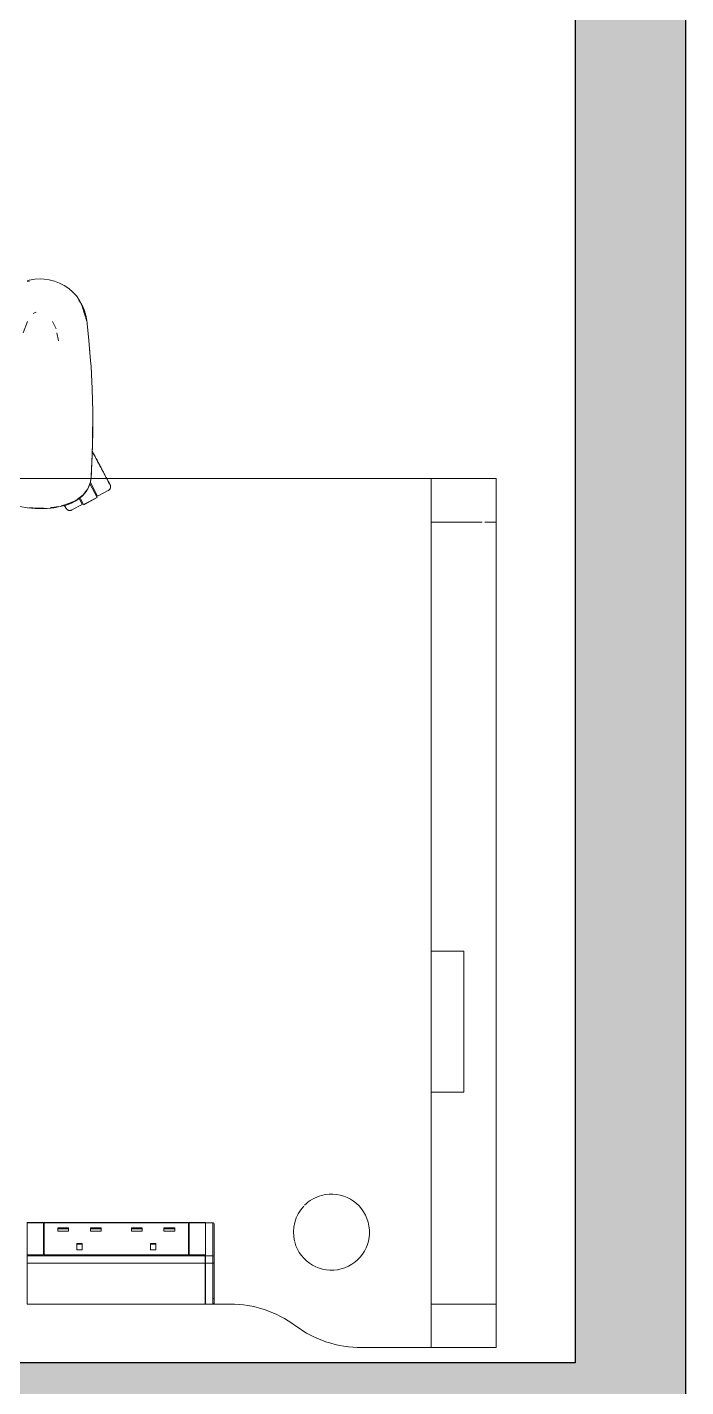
# Model space of a CAD drawing. Header units: millimetres. Extents: x 155927 to 326028, y -36033 to 97293.
# Drawn here: x 224244 to 224851, y 20957 to 22208 of the extents above; entities that cross this region are included whole.
import ezdxf

# ---------------------------------------------------------------- set-up
doc = ezdxf.new("R2010")
doc.units = ezdxf.units.MM
doc.header["$MEASUREMENT"] = 0
for name, color, linetype, lineweight in [('A-WALL-PATT', 7, 'CONTINUOUS', 9), ('G-IMPT', 8, 'CONTINUOUS', 9), ('I-FURN', 8, 'CONTINUOUS', 9), ('I-WALL', 7, 'CONTINUOUS', 9)]:
    doc.layers.add(name, color=color, linetype=linetype, lineweight=lineweight)

msp = doc.modelspace()

# ---------------------------------------------------------------- hatches: boundary and pattern name
at = {"layer": 'A-WALL-PATT'}
h = msp.add_hatch(color=256, dxfattribs=at)
h.paths.add_polyline_path([(224850.8, 15107.6), (224850.8, 15407.6), (224748.8, 15407.6), (224748.8, 15107.6)], flags=0)
h.paths.add_polyline_path([(224850.8, 18157.6), (224850.8, 23159.6), (224748.8, 23159.6), (224748.8, 18157.6)], flags=0)
msp.add_hatch(color=256, dxfattribs=at).paths.add_polyline_path([(224748.8, 20876.6), (224748.8, 20978.6), (222523.9, 20978.6), (222523.9, 20876.6), (224507.3, 20876.6)], flags=0)

# ---------------------------------------------------------------- linework, layer by layer
at = {"layer": 'G-IMPT'}
for p, q in [((224246.3, 21975.4), (224244.2, 21974.9)), ((224244.6, 21974.1), (224246.6, 21974.7)), ((224251.3, 21976.3), (224246.3, 21975.4)), ((224256.3, 21976.6), (224251.3, 21976.3)), ((224256.3, 21976.6), (224260.1, 21976.4)), ((224264.7, 21975.8), (224260.1, 21976.4)), ((224264.7, 21975.8), (224269.5, 21974.5)), ((224274.2, 21972.7), (224269.5, 21974.5)), ((224278.4, 21970.5), (224274.2, 21972.7)), ((224278.4, 21970.5), (224282.6, 21967.7)), ((224282.6, 21967.7), (224286.4, 21964.3)), ((224289.6, 21960.9), (224286.4, 21964.3)), ((224289.6, 21960.9), (224292.6, 21956.8)), ((224291.9, 21956.9), (224293.5, 21954.8)), ((224295.1, 21952.4), (224292.6, 21956.8)), ((224250.3, 21945), (224249.8, 21944.7)), ((224252.5, 21946), (224250.3, 21945)), ((224297.2, 21946.7), (224293.5, 21954.8)), ((224295.1, 21952.4), (224296.9, 21948.1)), ((224299.3, 21937.7), (224295.4, 21950.2)), ((224295.4, 21950.2), (224298.3, 21941)), ((224296.9, 21948.1), (224298.4, 21943.3)), ((224297.2, 21946.7), (224299.1, 21938.3)), ((224240.6, 21927), (224244.7, 21937.4)), ((224267.7, 21937.4), (224270.9, 21930.6)), ((224299.3, 21937.7), (224298.3, 21941)), ((224299.3, 21938.2), (224298.4, 21943.3)), ((224301.2, 21920.3), (224299.3, 21938.2)), ((224273.3, 21919.5), (224271.7, 21927)), ((224301.5, 21916.2), (224301.2, 21920.3)), ((224302.7, 21901.1), (224301.5, 21916.2)), ((224302.1, 21909.3), (224301.9, 21911)), ((224302.7, 21901.1), (224303.1, 21896)), ((224303.1, 21896), (224303.9, 21881.9)), ((224304.1, 21875.9), (224303.9, 21881.9)), ((224304.1, 21875.9), (224304.5, 21864.1)), ((224304.3, 21871), (224304.4, 21869)), ((224304.4, 21869), (224304.4, 21867.6)), ((224304.7, 21855.7), (224304.5, 21864.1)), ((224304.7, 21855.7), (224304.6, 21825.7)), ((224304.6, 21825.7), (224304.8, 21844.9)), ((224304.7, 21855.7), (224304.7, 21835.5)), ((224304.7, 21855.7), (224304.8, 21844.9)), ((224304.7, 21835.5), (224304.2, 21814.1)), ((224304.7, 21835.5), (224304.3, 21815.3)), ((224304.7, 21835.5), (224304.6, 21825.7)), ((224304.7, 21833.5), (224304.6, 21831.6)), ((224304.7, 21835.6), (224304.7, 21833.5)), ((224304.6, 21825.7), (224304.2, 21814.1)), ((224304.3, 21815.3), (224303.2, 21793.5)), ((224304.2, 21814.1), (224303.2, 21793.5)), ((224304.3, 21815.3), (224303.3, 21795.1)), ((224304.2, 21814.1), (224304.3, 21815.3)), ((224303.2, 21793.5), (224302.9, 21791.9)), ((224303.2, 21793.5), (224303.3, 21795.1)), ((224303.4, 21797.4), (224303.3, 21795.1)), ((224298.8, 21781.1), (224295.7, 21777.3)), ((224300.1, 21783.5), (224295.9, 21777.9)), ((224300.7, 21784.5), (224298.8, 21781.1)), ((224302.5, 21789.7), (224300.1, 21783.5)), ((224300.7, 21784.5), (224302.1, 21788.1)), ((224302.5, 21789.5), (224302.1, 21788.1)), ((224302.5, 21789.7), (224303, 21792.8)), ((224302.5, 21789.5), (224302.9, 21791.9)), ((224280.2, 21768.4), (224274.7, 21767)), ((224279.1, 21768.5), (224275.6, 21767.8)), ((224279.1, 21768.5), (224284.7, 21770.8)), ((224280.2, 21768.4), (224284.5, 21770)), ((224288.6, 21772), (224284.5, 21770)), ((224289.1, 21772.6), (224284.7, 21770.8)), ((224288.6, 21772), (224292.7, 21774.7)), ((224295.9, 21777.9), (224289.1, 21772.6)), ((224292.7, 21774.7), (224295.7, 21777.3)), ((224237.7, 21767), (224244.5, 21765.9)), ((224251.8, 21765.4), (224244.5, 21765.9)), ((224249.1, 21765.9), (224246.4, 21766.3)), ((224249.6, 21765.9), (224256.3, 21765.6)), ((224251.8, 21765.4), (224256.3, 21765.3)), ((224259.4, 21765.8), (224256.3, 21765.6)), ((224256.3, 21765.3), (224262.6, 21765.4)), ((224268.8, 21766), (224262.6, 21765.4)), ((224269.1, 21766.4), (224265.9, 21766.2)), ((224268.8, 21766), (224274.7, 21767)), ((224272.9, 21767.2), (224269.1, 21766.4))]:
    msp.add_line(p, q, dxfattribs=at)
at = {"layer": 'I-FURN'}
for p, q in [((224304.7, 21817), (224304.2, 21818)), ((224304.4, 21817.6), (224305, 21816.6)), ((224305.2, 21816), (224304.7, 21817)), ((224305, 21816.6), (224305.5, 21815.6)), ((224305.8, 21815), (224305.2, 21816)), ((224305.5, 21815.6), (224306, 21814.6)), ((224306.3, 21814), (224305.8, 21815)), ((224306, 21814.6), (224306.6, 21813.6)), ((224306.8, 21813), (224306.3, 21814)), ((224306.6, 21813.6), (224307.1, 21812.6)), ((224307.4, 21812), (224306.8, 21813)), ((224307.1, 21812.6), (224307.6, 21811.6)), ((224307.9, 21811), (224307.4, 21812)), ((224307.6, 21811.6), (224308.2, 21810.6)), ((224308.4, 21810), (224307.9, 21811)), ((224308.2, 21810.6), (224308.7, 21809.6)), ((224309, 21809), (224308.4, 21810)), ((224308.7, 21809.6), (224309.2, 21808.6)), ((224309.5, 21808), (224309, 21809)), ((224309.2, 21808.6), (224309.7, 21807.6)), ((224310, 21807), (224309.5, 21808)), ((224309.7, 21807.6), (224310.3, 21806.6)), ((224310.5, 21806.1), (224310, 21807)), ((224310.3, 21806.6), (224310.8, 21805.6)), ((224311.1, 21805.1), (224310.5, 21806.1)), ((224310.8, 21805.6), (224311.3, 21804.6)), ((224311.6, 21804.1), (224311.1, 21805.1)), ((224311.3, 21804.6), (224311.8, 21803.7)), ((224312.1, 21803.2), (224311.6, 21804.1)), ((224311.8, 21803.7), (224312.3, 21802.8)), ((224312.6, 21802.3), (224312.1, 21803.2)), ((224312.3, 21802.8), (224312.8, 21801.8)), ((224313.1, 21801.3), (224312.6, 21802.3)), ((224312.8, 21801.8), (224313.3, 21800.9)), ((224313.5, 21800.4), (224313.1, 21801.3)), ((224313.3, 21800.9), (224313.7, 21800)), ((224314, 21799.6), (224313.5, 21800.4)), ((224313.7, 21800), (224314.2, 21799.2)), ((224314.5, 21798.7), (224314, 21799.6)), ((224314.2, 21799.2), (224314.7, 21798.3)), ((224314.9, 21797.9), (224314.5, 21798.7)), ((224315.3, 21797.1), (224314.9, 21797.9)), ((224315.7, 21796.3), (224315.3, 21797.1)), ((224316.2, 21795.5), (224315.7, 21796.3)), ((224316.5, 21794.8), (224316.2, 21795.5)), ((224316.9, 21794.1), (224316.5, 21794.8)), ((224317.3, 21793.4), (224316.9, 21794.1)), ((224317.6, 21792.7), (224317.3, 21793.4)), ((224676.3, 21792.8), (223276.3, 21792.8)), ((223276.3, 21792.8), (224676.3, 21792.8)), ((224302.1, 21787.9), (224308.7, 21775.4)), ((224309.2, 21776.6), (224302.5, 21789.2)), ((224309.2, 21776.6), (224318.9, 21781.7)), ((224318, 21792.1), (224317.6, 21792.7)), ((224318.3, 21791.5), (224318, 21792.1)), ((224318.1, 21791.9), (224318.4, 21791.3)), ((224318.6, 21791), (224318.3, 21791.5)), ((224318.4, 21791.3), (224318.7, 21790.8)), ((224318.8, 21790.5), (224318.6, 21791)), ((224318.7, 21790.8), (224319, 21790.3)), ((224319.1, 21790), (224318.8, 21790.5)), ((224319, 21781.7), (224318.9, 21781.7)), ((224319, 21790.3), (224319.2, 21789.8)), ((224319.1, 21781.8), (224319, 21781.7)), ((224319.3, 21789.6), (224319.1, 21790)), ((224319.2, 21781.9), (224319.1, 21781.8)), ((224319.2, 21789.8), (224319.4, 21789.4)), ((224319.4, 21782), (224319.2, 21781.9)), ((224319.5, 21789.1), (224319.3, 21789.6)), ((224319.4, 21789.4), (224319.6, 21789)), ((224319.5, 21782.1), (224319.4, 21782)), ((224319.7, 21788.8), (224319.5, 21789.1)), ((224319.6, 21782.2), (224319.5, 21782.1)), ((224319.6, 21789), (224319.8, 21788.6)), ((224319.8, 21782.3), (224319.6, 21782.2)), ((224319.9, 21788.4), (224319.7, 21788.8)), ((224319.8, 21788.6), (224320, 21788.3)), ((224319.9, 21782.4), (224319.8, 21782.3)), ((224320.1, 21788.1), (224319.9, 21788.4)), ((224320, 21782.5), (224319.9, 21782.4)), ((224320, 21788.3), (224320.1, 21788)), ((224320.1, 21782.6), (224320, 21782.5)), ((224320.2, 21787.9), (224320.1, 21788.1)), ((224320.1, 21788), (224320.3, 21787.8)), ((224320.2, 21782.8), (224320.1, 21782.6)), ((224320.3, 21787.7), (224320.2, 21787.9)), ((224320.3, 21782.9), (224320.2, 21782.8)), ((224320.3, 21787.8), (224320.4, 21787.6)), ((224320.4, 21787.5), (224320.3, 21787.7)), ((224320.4, 21783), (224320.3, 21782.9)), ((224320.4, 21787.6), (224320.5, 21787.4)), ((224320.5, 21787.3), (224320.4, 21787.5)), ((224320.5, 21783.2), (224320.4, 21783)), ((224320.5, 21787.4), (224320.5, 21787.3)), ((224320.5, 21787.3), (224320.6, 21787.2)), ((224320.6, 21787.2), (224320.5, 21787.3)), ((224320.6, 21783.3), (224320.5, 21783.2)), ((224320.6, 21787.2), (224320.7, 21787)), ((224320.6, 21787.2), (224320.6, 21787.2)), ((224320.6, 21787.2), (224320.6, 21787.2)), ((224320.6, 21787.2), (224320.6, 21787.2)), ((224320.6, 21787.2), (224320.6, 21787.2)), ((224320.7, 21783.6), (224320.6, 21783.4)), ((224320.6, 21783.4), (224320.6, 21783.3)), ((224320.7, 21787), (224320.7, 21786.9)), ((224320.7, 21786.9), (224320.8, 21786.7)), ((224320.8, 21783.7), (224320.7, 21783.6)), ((224320.8, 21786.7), (224320.9, 21786.6)), ((224320.9, 21784), (224320.8, 21783.9)), ((224320.8, 21783.9), (224320.8, 21783.7)), ((224320.9, 21786.6), (224320.9, 21786.4)), ((224320.9, 21786.4), (224320.9, 21786.3)), ((224320.9, 21786.3), (224321, 21786.1)), ((224321, 21784.3), (224320.9, 21784.2)), ((224320.9, 21784.2), (224320.9, 21784)), ((224321, 21786.1), (224321, 21785.9)), ((224321, 21785.9), (224321, 21785.8)), ((224321, 21785.8), (224321.1, 21785.6)), ((224321.1, 21785), (224321, 21784.8)), ((224321, 21784.8), (224321, 21784.7)), ((224321, 21784.7), (224321, 21784.5)), ((224321, 21784.5), (224321, 21784.3)), ((224321.1, 21785.6), (224321.1, 21785.5)), ((224321.1, 21785.5), (224321.1, 21785.3)), ((224321.1, 21785.3), (224321.1, 21785.1)), ((224321.1, 21785.1), (224321.1, 21785)), ((224616.3, 21792.8), (224616.3, 21752.8)), ((224616.3, 21357.8), (224616.3, 21792.8)), ((224676.3, 21792.8), (224616.3, 21792.8)), ((224616.3, 21792.8), (224676.3, 21792.8)), ((224676.3, 21792.8), (224676.3, 20992.8)), ((224676.3, 21752.8), (224676.3, 21792.8)), ((224676.3, 20992.8), (224676.3, 21792.8)), ((224676.3, 21792.8), (224676.3, 20992.8)), ((224285.4, 21763.9), (224295.1, 21769)), ((224295.1, 21769), (224292.4, 21774.2)), ((224296.3, 21768.9), (224293.5, 21774.2)), ((224308.7, 21775.4), (224296.3, 21768.9)), ((224296.4, 21768.7), (224308.8, 21775.3)), ((224278.6, 21768.2), (224278.8, 21767.8)), ((224278.9, 21767.5), (224278.7, 21768)), ((224278.8, 21767.8), (224279, 21767.4)), ((224279.1, 21767.2), (224278.9, 21767.5)), ((224279, 21767.4), (224279.2, 21767)), ((224279.3, 21766.8), (224279.1, 21767.2)), ((224279.2, 21767), (224279.4, 21766.7)), ((224279.5, 21766.5), (224279.3, 21766.8)), ((224279.4, 21766.7), (224279.5, 21766.4)), ((224279.6, 21766.3), (224279.5, 21766.5)), ((224279.5, 21766.4), (224279.7, 21766.2)), ((224279.7, 21766.1), (224279.6, 21766.3)), ((224279.7, 21766.2), (224279.8, 21766)), ((224279.8, 21765.9), (224279.7, 21766.1)), ((224279.8, 21766), (224279.8, 21765.8)), ((224279.9, 21765.7), (224279.8, 21765.9)), ((224279.8, 21765.8), (224279.9, 21765.7)), ((224279.9, 21765.6), (224279.9, 21765.7)), ((224279.9, 21765.7), (224280, 21765.6)), ((224280, 21765.6), (224279.9, 21765.6)), ((224280, 21765.5), (224280, 21765.6)), ((224280, 21765.6), (224280, 21765.6)), ((224280, 21765.6), (224280, 21765.6)), ((224280, 21765.6), (224280, 21765.6)), ((224280.1, 21765.4), (224280, 21765.5)), ((224280.2, 21765.2), (224280.1, 21765.4)), ((224280.3, 21765.1), (224280.2, 21765.2)), ((224280.4, 21765), (224280.3, 21765.1)), ((224280.5, 21764.9), (224280.4, 21765)), ((224280.6, 21764.7), (224280.5, 21764.9)), ((224280.7, 21764.6), (224280.6, 21764.7)), ((224280.8, 21764.5), (224280.7, 21764.6)), ((224280.9, 21764.4), (224280.8, 21764.5)), ((224281, 21764.3), (224280.9, 21764.4)), ((224281.2, 21764.2), (224281, 21764.3)), ((224281.3, 21764.1), (224281.2, 21764.2)), ((224281.4, 21764), (224281.3, 21764.1)), ((224281.6, 21763.9), (224281.4, 21764)), ((224281.7, 21763.9), (224281.6, 21763.9)), ((224281.9, 21763.8), (224281.7, 21763.9)), ((224282, 21763.7), (224281.9, 21763.8)), ((224282.2, 21763.7), (224282, 21763.7)), ((224282.3, 21763.6), (224282.2, 21763.7)), ((224282.5, 21763.6), (224282.3, 21763.6)), ((224282.6, 21763.5), (224282.5, 21763.6)), ((224282.8, 21763.5), (224282.6, 21763.5)), ((224282.9, 21763.5), (224282.8, 21763.5)), ((224283.1, 21763.4), (224282.9, 21763.5)), ((224283.3, 21763.4), (224283.1, 21763.4)), ((224283.4, 21763.4), (224283.3, 21763.4)), ((224283.6, 21763.4), (224283.4, 21763.4)), ((224283.7, 21763.4), (224283.6, 21763.4)), ((224283.9, 21763.4), (224283.7, 21763.4)), ((224284.1, 21763.5), (224283.9, 21763.4)), ((224284.2, 21763.5), (224284.1, 21763.5)), ((224284.4, 21763.5), (224284.2, 21763.5)), ((224284.5, 21763.5), (224284.4, 21763.5)), ((224284.7, 21763.6), (224284.5, 21763.5)), ((224284.8, 21763.6), (224284.7, 21763.6)), ((224285, 21763.7), (224284.8, 21763.6)), ((224285.1, 21763.8), (224285, 21763.7)), ((224285.3, 21763.8), (224285.1, 21763.8)), ((224285.4, 21763.9), (224285.3, 21763.8)), ((224616.3, 21752.8), (224616.3, 21032.8)), ((224663.4, 21752.8), (224616.3, 21752.8)), ((224663.4, 21752.8), (224616.3, 21752.8)), ((224676.3, 21752.8), (224665.7, 21752.8)), ((224676.3, 21752.8), (224665.7, 21752.8)), ((224676.3, 21032.8), (224676.3, 21752.8)), ((224616.3, 21227.8), (224616.3, 21357.8)), ((224646.3, 21357.8), (224616.3, 21357.8)), ((224616.3, 21357.8), (224646.3, 21357.8)), ((224646.3, 21357.8), (224646.3, 21227.8)), ((224646.3, 21227.8), (224646.3, 21357.8)), ((224616.3, 20992.8), (224616.3, 21227.8)), ((224646.3, 21227.8), (224616.3, 21227.8)), ((224646.3, 21227.8), (224616.3, 21227.8)), ((224259.4, 21107.9), (224244.4, 21107.9)), ((224244.4, 21107.9), (224244.4, 21078.1)), ((224244.4, 21107.7), (224408.3, 21107.7)), ((224259.4, 21078.1), (224259.4, 21107.9)), ((224259.9, 21107.5), (224259.4, 21107.5)), ((224259.9, 21107.9), (224259.9, 21078.1)), ((224392.9, 21107.9), (224259.9, 21107.9)), ((224392.9, 21107.9), (224392.9, 21078.1)), ((224393.4, 21107.5), (224392.9, 21107.5)), ((224393.4, 21107.9), (224393.4, 21078.1)), ((224408.4, 21107.9), (224393.4, 21107.9)), ((224408.4, 21078.1), (224408.4, 21107.9)), ((224408.4, 21107.7), (224415.4, 21107.7)), ((224408.4, 21107.5), (224408.4, 21107.7)), ((224408.4, 21107.7), (224415.4, 21107.7)), ((224408.4, 21107.7), (224415.4, 21107.7)), ((224415.4, 21107.5), (224408.4, 21107.5)), ((224408.4, 21077.2), (224408.4, 21107.5)), ((224415.4, 21107.5), (224415.4, 21107.7)), ((224415.4, 21077.2), (224415.4, 21107.5)), ((224416.2, 21107.3), (224416.2, 21107.3)), ((224416.4, 21106.7), (224416.4, 21076.4)), ((224416.4, 21106.7), (224416.4, 21076.4)), ((224272.5, 21102.9), (224282.5, 21102.9)), ((224272.5, 21102.9), (224272.5, 21100)), ((224272.5, 21102.1), (224282.5, 21102.1)), ((224272.5, 21100), (224282.5, 21100)), ((224282.5, 21102.9), (224282.5, 21100)), ((224302.5, 21102.9), (224312.5, 21102.9)), ((224302.5, 21102.9), (224302.5, 21100)), ((224302.5, 21102.1), (224312.5, 21102.1)), ((224302.5, 21100), (224312.5, 21100)), ((224312.5, 21102.9), (224312.5, 21100)), ((224340.3, 21102.9), (224350.3, 21102.9)), ((224340.3, 21102.9), (224340.3, 21100)), ((224340.3, 21102.1), (224350.3, 21102.1)), ((224340.3, 21100), (224350.3, 21100)), ((224350.3, 21102.9), (224350.3, 21100)), ((224370.3, 21102.9), (224380.3, 21102.9)), ((224370.3, 21102.9), (224370.3, 21100)), ((224370.3, 21102.1), (224380.3, 21102.1)), ((224370.3, 21100), (224380.3, 21100)), ((224380.3, 21102.9), (224380.3, 21100)), ((224290, 21088.5), (224295, 21088.5)), ((224290, 21082.8), (224290, 21088.5)), ((224290, 21087.8), (224295, 21087.8)), ((224295, 21082.8), (224290, 21082.8)), ((224295, 21088.5), (224295, 21082.8)), ((224357.8, 21088.5), (224362.8, 21088.5)), ((224357.8, 21088.5), (224357.8, 21082.8)), ((224357.8, 21087.8), (224362.8, 21087.8)), ((224357.8, 21082.8), (224362.8, 21082.8)), ((224362.8, 21088.5), (224362.8, 21082.8)), ((224244.4, 21078.1), (224259.4, 21078.1)), ((224259.4, 21077.9), (224244.4, 21077.9)), ((224244.4, 21077.9), (224244.4, 21077.2)), ((224244.4, 21070.3), (224244.4, 21077.2)), ((224244.4, 21077.2), (224408.3, 21077.2)), ((224244.4, 21032.8), (224244.4, 21070.3)), ((224244.4, 21070.3), (224408.3, 21070.3)), ((224259.9, 21078.1), (224392.9, 21078.1)), ((224392.9, 21077.9), (224259.9, 21077.9)), ((224393.4, 21078.1), (224408.4, 21078.1)), ((224408.3, 21077.9), (224393.4, 21077.9)), ((224408.3, 21077.2), (224408.3, 21077.9)), ((224408.3, 21077.2), (224408.3, 21070.3)), ((224408.3, 21070.3), (224408.3, 21032.8)), ((224408.4, 21078.1), (224408.4, 21075.6)), ((224415.4, 21077.2), (224408.4, 21077.2)), ((224408.4, 21070.3), (224408.4, 21077.2)), ((224415.4, 21070.3), (224408.4, 21070.3)), ((224408.4, 21032.8), (224408.4, 21070.3)), ((224415.4, 21070.3), (224415.4, 21077.2)), ((224415.4, 21032.8), (224415.4, 21070.3)), ((224416.4, 21037.8), (224416.4, 21076.4)), ((224416.4, 21076.4), (224416.4, 21070.9)), ((224416.4, 21070.9), (224416.4, 21033.8)), ((224408.3, 21032.8), (224244.4, 21032.8)), ((224244.4, 21032.8), (224408.3, 21032.8)), ((224415.4, 21032.8), (224408.4, 21032.8)), ((224415.4, 21032.8), (224408.4, 21032.8)), ((224415.4, 21037.8), (224416.4, 21037.8)), ((224415.4, 21032.8), (224431.3, 21032.8)), ((224431.3, 21032.8), (224415.4, 21032.8)), ((224416.4, 21033.8), (224416.4, 21037.8)), ((224416.4, 21033.8), (224416.4, 21033.8)), ((224616.3, 21032.8), (224616.3, 20992.8)), ((224676.3, 21032.8), (224616.3, 21032.8)), ((224676.3, 21032.8), (224616.3, 21032.8)), ((224676.3, 20992.8), (224676.3, 21032.8)), ((224552.4, 20992.8), (224676.3, 20992.8)), ((224676.3, 20992.8), (224552.4, 20992.8)), ((224676.3, 20992.8), (224616.3, 20992.8)), ((224676.3, 20992.8), (224616.3, 20992.8))]:
    msp.add_line(p, q, dxfattribs=at)
at = {"layer": 'I-FURN', "flags": 128}
for points in [[(224415.9, 21107.5), (224415.9, 21107.6), (224415.9, 21107.6), (224415.8, 21107.6), (224415.8, 21107.6), (224415.7, 21107.6), (224415.7, 21107.6), (224415.7, 21107.6), (224415.6, 21107.7), (224415.6, 21107.7), (224415.5, 21107.7), (224415.5, 21107.7), (224415.5, 21107.7), (224415.4, 21107.7), (224415.4, 21107.7)], [(224416.4, 21076.4), (224416.4, 21076.3), (224416.4, 21076.2), (224416.4, 21076.1), (224416.4, 21076), (224416.4, 21075.9), (224416.4, 21075.8), (224416.4, 21075.6), (224416.4, 21075.5), (224416.4, 21075.4), (224416.4, 21075.2), (224416.4, 21075.1), (224416.4, 21075), (224416.4, 21074.8), (224416.4, 21074.7), (224416.4, 21074.5), (224416.4, 21074.4), (224416.4, 21074.2), (224416.4, 21074.1), (224416.4, 21073.9), (224416.4, 21073.8), (224416.4, 21073.6), (224416.4, 21073.4), (224416.4, 21073.3), (224416.4, 21073.1), (224416.4, 21073), (224416.4, 21072.8), (224416.4, 21072.6), (224416.4, 21072.5), (224416.4, 21072.3), (224416.4, 21072.2), (224416.4, 21072), (224416.4, 21071.9), (224416.4, 21071.7), (224416.4, 21071.6), (224416.4, 21071.4), (224416.4, 21071.3), (224416.4, 21071.1), (224416.4, 21071), (224416.4, 21070.9)], [(224416.4, 21070.9), (224416.4, 21068.1), (224416.4, 21065.4), (224416.4, 21062.8), (224416.4, 21060.2), (224416.4, 21057.8), (224416.4, 21055.5), (224416.4, 21053.3), (224416.4, 21051.1), (224416.4, 21049.1), (224416.4, 21047.2), (224416.4, 21045.4), (224416.4, 21043.8), (224416.4, 21042.2), (224416.4, 21040.8), (224416.4, 21039.5), (224416.4, 21038.3), (224416.4, 21037.3), (224416.4, 21036.4), (224416.4, 21035.6), (224416.4, 21034.9), (224416.4, 21034.4), (224416.4, 21034), (224416.4, 21033.8)], [(224415.4, 21032.8), (224415.5, 21032.8), (224415.5, 21032.8), (224415.5, 21032.8), (224415.6, 21032.8), (224415.6, 21032.9), (224415.7, 21032.9), (224415.7, 21032.9), (224415.7, 21032.9), (224415.8, 21032.9), (224415.8, 21032.9), (224415.8, 21032.9), (224415.9, 21032.9), (224415.9, 21033), (224416, 21033), (224416, 21033), (224416, 21033), (224416, 21033.1), (224416.1, 21033.1), (224416.1, 21033.1), (224416.1, 21033.1), (224416.2, 21033.2), (224416.2, 21033.2), (224416.2, 21033.2), (224416.2, 21033.3), (224416.3, 21033.3), (224416.3, 21033.3), (224416.3, 21033.4), (224416.3, 21033.4), (224416.3, 21033.4), (224416.4, 21033.5), (224416.4, 21033.5), (224416.4, 21033.5), (224416.4, 21033.6), (224416.4, 21033.6), (224416.4, 21033.7), (224416.4, 21033.7), (224416.4, 21033.7), (224416.4, 21033.8), (224416.4, 21033.8), (224416.4, 21033.8)], [(224416.4, 21033.8), (224416.4, 21033.8), (224416.4, 21033.8), (224416.4, 21033.9), (224416.4, 21033.9), (224416.4, 21033.9), (224416.4, 21033.9), (224416.4, 21034), (224416.4, 21034), (224416.4, 21034.1), (224416.4, 21034.1), (224416.4, 21034.2), (224416.4, 21034.3), (224416.4, 21034.4), (224416.4, 21034.4), (224416.4, 21034.5), (224416.4, 21034.6), (224416.4, 21034.7), (224416.4, 21034.8), (224416.4, 21034.9), (224416.4, 21035), (224416.4, 21035.2), (224416.4, 21035.3), (224416.4, 21035.4), (224416.4, 21035.5), (224416.4, 21035.7), (224416.4, 21035.8), (224416.4, 21035.9), (224416.4, 21036.1), (224416.4, 21036.2), (224416.4, 21036.4), (224416.4, 21036.5), (224416.4, 21036.7), (224416.4, 21036.8), (224416.4, 21037), (224416.4, 21037.2), (224416.4, 21037.3), (224416.4, 21037.5), (224416.4, 21037.6), (224416.4, 21037.8), (224416.4, 21037.8)]]:
    msp.add_lwpolyline(points, dxfattribs=at)
at = {"layer": 'I-FURN'}
for centre, radius, start, end in [((224524.5, 21099), 35, 105, 135), ((224524.5, 21099), 35, 285, 105), ((224524.5, 21099), 35, 136.5509, 193.9142), ((224524.5, 21099), 35, 195, 285), ((224431.3, 20932.8), 100, 53.1301, 90), ((224431.3, 20932.8), 100, 53.1301, 90), ((224551.3, 21092.9), 100, 233.1301, 270.6256), ((224551.3, 21092.9), 100, 233.1301, 270.6256)]:
    msp.add_arc(centre, radius, start, end, dxfattribs=at)
at = {"layer": 'I-FURN', "extrusion": (0, 0, -1)}
for centre, ratio, start_param, end_param in [((224415.4, 21106.7), 0.819152, 4.712389, 6.283185), ((224415.4, 21076.4), 0.819152, 4.712389, 6.283185), ((224415.4, 21070.9), 0.56467, 0, 1.570796), ((224415.4, 21033.8), 0.998113, 0, 1.570796)]:
    msp.add_ellipse(centre, major_axis=(1, 0), ratio=ratio, start_param=start_param, end_param=end_param, dxfattribs=at)
at = {"layer": 'I-WALL', "lineweight": 30}
for p, q in [((224748.8, 23159.6), (224748.8, 20978.6)), ((224850.8, 18157.6), (224850.8, 23159.6)), ((224748.8, 20978.6), (222523.9, 20978.6))]:
    msp.add_line(p, q, dxfattribs=at)

doc.saveas('drawing.dxf')
